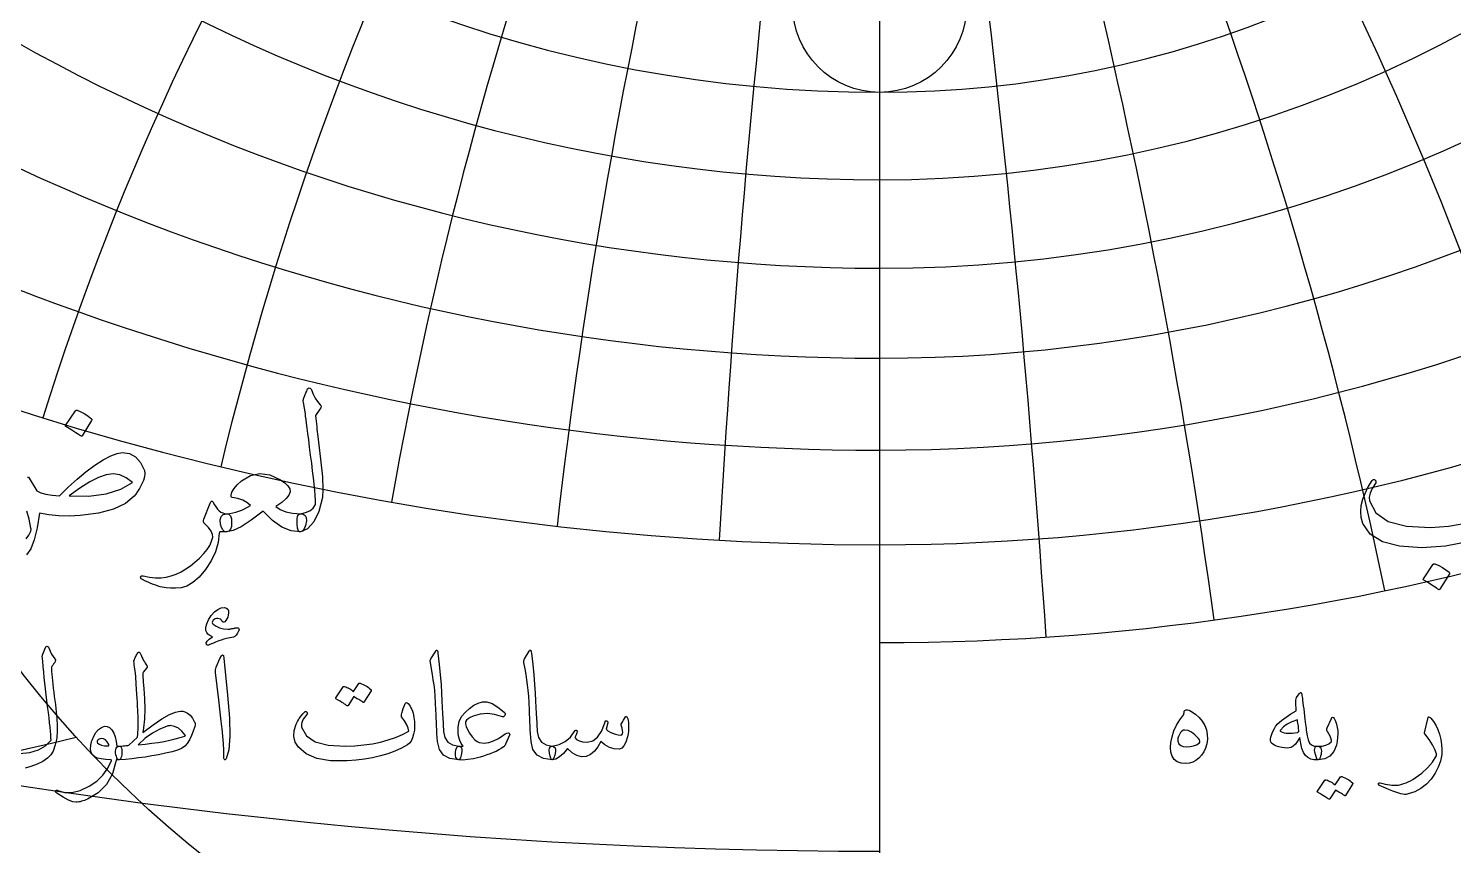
# Model space of a CAD drawing. Header units: millimetres. Extents: x -68 to 68, y -68 to 70.
# Drawn here: x -22.48 to 15.16, y -22.19 to -0.61 of the extents above; entities that cross this region are included whole.
import ezdxf

# ---------------------------------------------------------------- set-up
doc = ezdxf.new("R2010")
doc.units = ezdxf.units.MM
for name, color, linetype in [('CUT_INNER', 6, 'Continuous'), ('CUT_OUTER', 1, 'Continuous'), ('ENGRAVE', 7, 'Continuous'), ('ENGRAVE_FINE', 8, 'Continuous'), ('TEXT', 5, 'Continuous')]:
    doc.layers.add(name, color=color, linetype=linetype)

msp = doc.modelspace()

# ---------------------------------------------------------------- linework, layer by layer
at = {"layer": 'CUT_INNER'}
msp.add_circle((0, 0), 2.3, dxfattribs=at)
at = {"layer": 'CUT_OUTER'}
msp.add_arc((-0.0002, -0.0002), 68.4749, 142.031029, 87.802838, dxfattribs=at)
at = {"layer": 'ENGRAVE'}
msp.add_lwpolyline([(0, -67), (0, 67)], dxfattribs=at)
msp.add_lwpolyline([(0, -67), (0, 67)], dxfattribs=at)
for radius in [67, 43.8575, 28.7086]:
    msp.add_circle((0, 0), radius, dxfattribs=at)
for centre, radius, start, end in [((0, 32.6181), 34.9165, 104.43657, 270), ((0, 30.2941), 37.2405, 270, 75.49449), ((0, 27.8775), 32.4871, 270, 90), ((0, 35.6769), 40.2865, 146.34303, 270), ((0, 33.3206), 42.6428, 270, 33.30323), ((0, 25.9305), 28.229, 270, 90), ((0, 39.5644), 46.5108, 168.07606, 270), ((0, 37.1618), 48.9134, 270, 11.35041), ((0, 44.5917), 53.9139, 184.84521, 270), ((0, 42.1277), 56.3778, 270, 354.39186), ((0, 51.2505), 63.0021, 199.041634, 270), ((0, 48.7087), 65.544, 270, 340.040965), ((0, 60.3647), 74.6148, 211.615649, 270), ((-44.8368, 77.6595), 99.8239, 259.026824, 283.6824)]:
    msp.add_arc(centre, radius, start, end, dxfattribs=at)
at = {"layer": 'ENGRAVE_FINE'}
for centre, radius, start, end in [((9.5588, -31.8643), 55.0471, 100, 149.49907), ((9.5588, -31.8643), 55.0471, 100, 149.49907), ((19.7311, -31.8643), 57.69, 110, 154.365482), ((19.7311, -31.8643), 57.69, 110, 154.365482), ((31.2986, -31.8643), 62.5973, 120, 158.750453), ((31.2986, -31.8643), 62.5973, 120, 158.750453), ((45.4883, -31.8643), 70.7672, 130, 162.768996), ((45.4883, -31.8643), 70.7672, 130, 162.768996), ((64.606, -31.8643), 84.3371, 140, 166.510928), ((64.606, -31.8643), 84.3371, 140, 166.510928), ((93.8959, -31.8643), 108.4217, 150, 170.048526), ((93.8959, -31.8643), 108.4217, 150, 170.048526), ((148.9431, -31.8643), 158.5019, 160, 173.441977), ((148.9431, -31.8643), 158.5019, 160, 173.441977), ((307.4449, -31.8643), 312.1878, 170, 176.743407), ((307.4449, -31.8643), 312.1878, 170, 176.743407), ((-334.6968, -39.4895), 339.86, 3.846969, 10), ((-162.1453, -39.4895), 172.5515, 7.744385, 20), ((-102.2188, -39.4895), 118.0321, 11.745134, 30), ((-70.3326, -39.4895), 91.8127, 15.907198, 40), ((-49.5204, -39.4895), 77.04, 20.296793, 50), ((-34.0729, -39.4895), 68.1459, 24.992282, 60), ((-21.4801, -39.4895), 62.8036, 30.089288, 70), ((-10.4061, -39.4895), 59.9265, 35.707517, 80), ((-10.4061, -39.4895), 59.9265, 35.707517, 80), ((-21.4801, -39.4895), 62.8036, 30.089288, 70), ((-34.0729, -39.4895), 68.1459, 24.992282, 60), ((-49.5204, -39.4895), 77.04, 20.296793, 50), ((-70.3326, -39.4895), 91.8127, 15.907198, 40), ((-102.2188, -39.4895), 118.0321, 11.745134, 30), ((-162.1453, -39.4895), 172.5515, 7.744385, 20), ((-334.6968, -39.4895), 339.86, 3.846969, 10), ((0, 90.5061), 115.8272, 270, 305.26668), ((0, 127.2794), 149.6259, 243.541053, 270)]:
    msp.add_arc(centre, radius, start, end, dxfattribs=at)
at = {"layer": 'TEXT'}
for points in [[(-15.2173, -10.396), (-15.1813, -10.3092), (-15.1534, -10.2403), (-15.1334, -10.1894), (-15.1215, -10.1565), (-15.1121, -10.1355), (-15.1002, -10.1205), (-15.0855, -10.1116), (-15.0682, -10.1086), (-15.0486, -10.1119), (-15.0323, -10.1219), (-15.0193, -10.1385), (-15.0097, -10.1618), (-14.9654, -10.2759), (-14.9125, -10.3787), (-14.851, -10.4702), (-14.7808, -10.5503), (-14.7612, -10.576), (-14.7555, -10.6049), (-14.7638, -10.6372), (-14.7861, -10.6728), (-14.9032, -10.8378), (-14.8952, -10.9116), (-14.8873, -10.9841), (-14.8793, -11.0553), (-14.8713, -11.1252), (-14.8633, -11.1937), (-14.8553, -11.2609), (-14.8473, -11.3268), (-14.8394, -11.3913), (-14.7658, -11.9888), (-14.7209, -12.4558), (-14.7046, -12.7925), (-14.7169, -12.9987), (-14.8174, -13.373), (-14.9485, -13.6494), (-15.1101, -13.8281), (-15.3024, -13.9089), (-15.3077, -13.9089), (-15.3131, -13.9089), (-15.3184, -13.9089), (-15.3237, -13.9089), (-15.3553, -13.879), (-15.3756, -13.8104), (-15.3846, -13.7033), (-15.3823, -13.5576), (-15.3773, -13.5037), (-15.3623, -13.4645), (-15.3373, -13.4398), (-15.3024, -13.4299), (-15.1674, -13.4029), (-15.0549, -13.354), (-14.9651, -13.2832), (-14.8979, -13.1903), (-14.9024, -13.0789), (-14.9105, -12.9522), (-14.9224, -12.8101), (-14.9378, -12.6528), (-14.9566, -12.4808), (-14.9784, -12.2948), (-15.0032, -12.0949), (-15.031, -11.881), (-15.0566, -11.6707), (-15.0802, -11.4818), (-15.1018, -11.3141), (-15.1215, -11.1678), (-15.1384, -11.0427), (-15.1521, -10.9389), (-15.1624, -10.8564), (-15.1694, -10.7952), (-15.2226, -10.4918), (-15.2242, -10.4619), (-15.2239, -10.4359), (-15.2216, -10.414), (-15.2173, -10.396)], [(-21.2424, -10.71), (-21.2358, -10.7034), (-21.2265, -10.6994), (-21.2145, -10.698), (-21.1998, -10.6994), (-21.0964, -10.7413), (-20.9989, -10.7925), (-20.9074, -10.8531), (-20.8219, -10.9229), (-20.8136, -10.9336), (-20.81, -10.9442), (-20.811, -10.9549), (-20.8166, -10.9655), (-21.0668, -11.37), (-21.0761, -11.3797), (-21.0881, -11.382), (-21.1027, -11.377), (-21.12, -11.3647), (-21.135, -11.3541), (-21.1586, -11.3381), (-21.1909, -11.3168), (-21.2318, -11.2902), (-21.282, -11.2582), (-21.3422, -11.221), (-21.4124, -11.1784), (-21.4926, -11.1305), (-21.5032, -11.1225), (-21.5085, -11.1145), (-21.5085, -11.1066), (-21.5032, -11.0986)], [(-19.7361, -12.6049), (-19.8995, -12.4804), (-20.0701, -12.4053), (-20.2481, -12.3793), (-20.4334, -12.4026), (-20.6343, -12.4735), (-20.8645, -12.5902), (-21.124, -12.7529), (-21.4127, -12.9615), (-20.8868, -12.9631), (-20.4321, -12.9043), (-20.0485, -12.7848), (-19.7361, -12.6049)], [(-15.3024, -13.4299), (-15.2246, -13.4415), (-15.172, -13.4764), (-15.1447, -13.5346), (-15.1427, -13.6161), (-15.1687, -13.7422), (-15.204, -13.833), (-15.2485, -13.8886), (-15.3024, -13.9089), (-15.5476, -13.8866), (-15.7934, -13.7878), (-16.0399, -13.6125), (-16.2871, -13.3607), (-16.5988, -13.6025), (-16.8633, -13.7745), (-17.0805, -13.8766), (-17.2505, -13.9089), (-17.3067, -13.8963), (-17.3529, -13.8583), (-17.3892, -13.7951), (-17.4155, -13.7066), (-17.4231, -13.5895), (-17.3982, -13.5044), (-17.3406, -13.4511), (-17.2505, -13.4299), (-17.1685, -13.4219), (-17.0875, -13.4086), (-17.0075, -13.3899), (-16.9285, -13.366), (-16.8505, -13.3364), (-16.7734, -13.3008), (-16.6974, -13.2592), (-16.6224, -13.2116), (-16.7146, -13.1365), (-16.826, -13.0759), (-16.9567, -13.03), (-17.1068, -12.9987), (-17.1204, -12.9931), (-17.1294, -12.9814), (-17.1337, -12.9638), (-17.1334, -12.9402), (-17.1081, -12.8587), (-17.0535, -12.7685), (-16.9697, -12.6697), (-16.8566, -12.5623), (-16.6208, -12.4209), (-16.3709, -12.3693), (-16.1071, -12.4076), (-15.8294, -12.5357), (-15.7116, -12.6175), (-15.6298, -12.698), (-15.5839, -12.7772), (-15.5739, -12.855), (-15.6031, -12.9389), (-15.675, -13.0307), (-15.7894, -13.1305), (-15.9465, -13.2382), (-15.8343, -13.3221), (-15.6896, -13.382), (-15.5123, -13.4179), (-15.3024, -13.4299)], [(-17.8519, -13.5789), (-17.6869, -13.1531), (-17.6686, -13.1192), (-17.651, -13.1025), (-17.634, -13.1032), (-17.6177, -13.1211), (-17.5732, -13.1957), (-17.5299, -13.2595), (-17.488, -13.3128), (-17.4474, -13.3553), (-17.4028, -13.3879), (-17.3543, -13.4112), (-17.3017, -13.4252), (-17.2452, -13.4299), (-17.1893, -13.4445), (-17.1494, -13.4884), (-17.1254, -13.5616), (-17.1174, -13.6641), (-17.1254, -13.7672), (-17.1494, -13.8424), (-17.1893, -13.8896), (-17.2452, -13.9089), (-17.2881, -13.9109), (-17.3317, -13.9116), (-17.3759, -13.9109), (-17.4208, -13.9089), (-17.4285, -13.9109), (-17.4354, -13.9169), (-17.4418, -13.9269), (-17.4474, -13.9408), (-17.476, -14.1927), (-17.5459, -14.4372), (-17.657, -14.6743), (-17.8094, -14.9042), (-17.9793, -15.1041), (-18.1433, -15.2515), (-18.3014, -15.3463), (-18.4534, -15.3886), (-18.5964, -15.3995), (-18.7275, -15.4005), (-18.8466, -15.3916), (-18.9537, -15.3726), (-19.0061, -15.358), (-19.0622, -15.3407), (-19.1219, -15.3207), (-19.1852, -15.2981), (-19.2519, -15.2721), (-19.3216, -15.2422), (-19.3943, -15.2083), (-19.47, -15.1703), (-19.489, -15.1617), (-19.5033, -15.1517), (-19.5129, -15.1404), (-19.5179, -15.1278), (-19.5212, -15.1108), (-19.5206, -15.0972), (-19.5159, -15.0868), (-19.5073, -15.0799), (-19.4959, -15.0735), (-19.4833, -15.0705), (-19.4693, -15.0709), (-19.454, -15.0745), (-19.2864, -15.1085), (-19.1294, -15.1251), (-18.983, -15.1244), (-18.8473, -15.1065), (-18.713, -15.071), (-18.5818, -15.0233), (-18.4536, -14.9633), (-18.3283, -14.8909), (-18.2057, -14.8066), (-18.0855, -14.7106), (-17.9675, -14.603), (-17.8519, -14.4837), (-17.7651, -14.375), (-17.6962, -14.2668), (-17.6454, -14.1594), (-17.6124, -14.0526), (-17.6221, -13.9781), (-17.6617, -13.8929), (-17.7312, -13.7971), (-17.8306, -13.6907), (-17.8479, -13.6677), (-17.8573, -13.6414), (-17.8586, -13.6118), (-17.8519, -13.5789)], [(14.6211, -14.7658), (14.6278, -14.7592), (14.6371, -14.7552), (14.6491, -14.7539), (14.6637, -14.7552), (14.7672, -14.7971), (14.8646, -14.8483), (14.9561, -14.9089), (15.0416, -14.9787), (15.0499, -14.9894), (15.0536, -15), (15.0526, -15.0107), (15.0469, -15.0213), (14.7968, -15.4258), (14.7875, -15.4355), (14.7755, -15.4378), (14.7608, -15.4328), (14.7435, -15.4205), (14.7286, -15.4099), (14.705, -15.3939), (14.6727, -15.3726), (14.6318, -15.346), (14.5815, -15.3141), (14.5213, -15.2768), (14.4511, -15.2342), (14.371, -15.1863), (14.3603, -15.1783), (14.355, -15.1703), (14.355, -15.1624), (14.3603, -15.1544)], [(-17.0642, -16.6899), (-17.1162, -16.6997), (-17.1645, -16.7089), (-17.209, -16.7176), (-17.2498, -16.7259), (-17.2866, -16.7339), (-17.3192, -16.7418), (-17.3475, -16.7498), (-17.3716, -16.7578), (-17.396, -16.7669), (-17.4255, -16.7783), (-17.4599, -16.7919), (-17.4993, -16.8077), (-17.5437, -16.826), (-17.5931, -16.8471), (-17.6475, -16.8709), (-17.7069, -16.8975), (-17.7311, -16.9055), (-17.7518, -16.9055), (-17.769, -16.8975), (-17.7827, -16.8816), (-17.791, -16.8424), (-17.7678, -16.7967), (-17.7131, -16.7446), (-17.6271, -16.6859), (-17.6929, -16.6485), (-17.7428, -16.6081), (-17.7768, -16.5647), (-17.7947, -16.5183), (-17.7982, -16.4307), (-17.7768, -16.3357), (-17.7303, -16.2331), (-17.659, -16.1231), (-17.5739, -16.0245), (-17.4863, -15.9564), (-17.3963, -15.9187), (-17.3037, -15.9115), (-17.2521, -15.9245), (-17.2169, -15.9514), (-17.1982, -15.9923), (-17.1959, -16.0472), (-17.2049, -16.1066), (-17.2199, -16.161), (-17.2408, -16.2104), (-17.2678, -16.2548), (-17.2947, -16.286), (-17.3197, -16.2997), (-17.3426, -16.296), (-17.3636, -16.2748), (-17.3875, -16.2431), (-17.4155, -16.2199), (-17.4474, -16.2052), (-17.4833, -16.1989), (-17.521, -16.1989), (-17.5542, -16.2069), (-17.5829, -16.2229), (-17.6071, -16.2468), (-17.6248, -16.2758), (-17.6301, -16.3027), (-17.6228, -16.3277), (-17.6031, -16.3506), (-17.5293, -16.4053), (-17.4394, -16.4454), (-17.3336, -16.4711), (-17.2119, -16.4824), (-17.2013, -16.482), (-17.1894, -16.4809), (-17.1763, -16.479), (-17.162, -16.4764), (-17.1464, -16.4733), (-17.1296, -16.4699), (-17.1115, -16.4663), (-17.0921, -16.4624), (-17.0712, -16.4585), (-17.0522, -16.4549), (-17.0353, -16.4515), (-17.0203, -16.4484), (-17.0071, -16.4458), (-16.9953, -16.4439), (-16.9851, -16.4428), (-16.9764, -16.4424), (-16.9599, -16.4442), (-16.9464, -16.4494), (-16.936, -16.4582), (-16.9285, -16.4704), (-16.9237, -16.4821), (-16.9215, -16.4933), (-16.9217, -16.5041), (-16.9245, -16.5143), (-16.9631, -16.5866), (-16.9993, -16.64), (-17.033, -16.6745), (-17.0642, -16.6899)], [(-19.5951, -17.1051), (-19.5856, -17.0949), (-19.5771, -17.0881), (-19.5696, -17.0849), (-19.5631, -17.0851), (-19.5554, -17.0886), (-19.5482, -17.0951), (-19.5414, -17.1046), (-19.5352, -17.1171), (-19.5099, -17.171), (-19.4858, -17.2209), (-19.463, -17.2668), (-19.4414, -17.3087), (-19.4208, -17.3461), (-19.401, -17.3785), (-19.3819, -17.406), (-19.3635, -17.4284), (-19.3501, -17.4469), (-19.3456, -17.4664), (-19.3501, -17.4868), (-19.3635, -17.5083), (-19.4434, -17.6081), (-19.4536, -17.6253), (-19.4604, -17.645), (-19.4636, -17.6672), (-19.4633, -17.6919), (-19.4504, -17.8803), (-19.4394, -18.0462), (-19.4304, -18.1897), (-19.4234, -18.3107), (-19.4182, -18.4095), (-19.4144, -18.4863), (-19.4122, -18.5412), (-19.4115, -18.5741), (-19.4123, -18.6714), (-19.4149, -18.7638), (-19.4193, -18.8511), (-19.4254, -18.9334), (-19.433, -19.0108), (-19.4419, -19.0831), (-19.452, -19.1505), (-19.4633, -19.2128), (-19.1921, -19.0053), (-18.9574, -18.8456), (-18.759, -18.7338), (-18.5971, -18.6699), (-18.525, -18.653), (-18.4604, -18.646), (-18.4032, -18.649), (-18.3536, -18.662), (-18.2835, -18.6984), (-18.2169, -18.7558), (-18.1537, -18.8341), (-18.0941, -18.9334), (-18.0849, -18.9571), (-18.0811, -18.9843), (-18.0829, -19.015), (-18.0901, -19.0492), (-18.1298, -19.1719), (-18.1769, -19.2887), (-18.2316, -19.3995), (-18.2937, -19.5043), (-18.3541, -19.5716), (-18.4394, -19.63), (-18.5497, -19.6794), (-18.6849, -19.7198), (-18.8659, -19.7599), (-19.0457, -19.7962), (-19.2242, -19.8287), (-19.4015, -19.8575), (-19.5772, -19.8824), (-19.7513, -19.9029), (-19.9235, -19.9193), (-20.0941, -19.9314), (-20.1133, -19.9259), (-20.131, -19.9094), (-20.1472, -19.882), (-20.1619, -19.8436), (-20.1749, -19.7964), (-20.1819, -19.7508), (-20.1829, -19.7066), (-20.1779, -19.6639), (-20.1667, -19.6268), (-20.149, -19.5991), (-20.1248, -19.5809), (-20.0941, -19.5721), (-20.0533, -19.5699), (-20.0147, -19.5671), (-19.9784, -19.5639), (-19.9444, -19.5601), (-19.9126, -19.5564), (-19.883, -19.5532), (-19.8557, -19.5504), (-19.8306, -19.5482), (-19.6071, -19.3326), (-19.6051, -19.3232), (-19.6031, -19.3111), (-19.6011, -19.2963), (-19.5991, -19.2787), (-19.5971, -19.2584), (-19.5951, -19.2353), (-19.5931, -19.2095), (-19.5911, -19.1809), (-19.5893, -19.1498), (-19.5881, -19.1165), (-19.5873, -19.081), (-19.5871, -19.0432), (-19.5871, -19.0034), (-19.5871, -18.9619), (-19.5871, -18.9186), (-19.5871, -18.8735), (-19.5876, -18.8226), (-19.5891, -18.7618), (-19.5916, -18.6909), (-19.5951, -18.6101), (-19.5996, -18.5197), (-19.6051, -18.4204), (-19.6115, -18.3122), (-19.619, -18.1949), (-19.6362, -17.9347), (-19.652, -17.7288), (-19.6662, -17.5774), (-19.6789, -17.4803), (-19.6891, -17.418), (-19.6959, -17.3706), (-19.6991, -17.3381), (-19.6989, -17.3207), (-19.6868, -17.2877), (-19.6744, -17.2568), (-19.6618, -17.2279), (-19.649, -17.2009), (-19.6359, -17.1755), (-19.6225, -17.151), (-19.6089, -17.1276), (-19.5951, -17.1051)], [(-17.4275, -17.2568), (-17.3893, -17.1829), (-17.3586, -17.157), (-17.3354, -17.179), (-17.3197, -17.2488), (-17.2279, -18.2268), (-17.1732, -18.8271), (-17.161, -19.3067), (-17.1912, -19.6654), (-17.2638, -19.9034), (-17.277, -19.9229), (-17.2887, -19.9334), (-17.299, -19.9349), (-17.3077, -19.9274), (-17.3147, -19.9157), (-17.3197, -19.9005), (-17.3227, -19.8817), (-17.3237, -19.8595), (-17.3237, -19.6866), (-17.3317, -19.5033), (-17.3476, -19.3094), (-17.3716, -19.1051), (-17.3768, -19.0517), (-17.3925, -18.9075), (-17.4187, -18.6724), (-17.4554, -18.3466), (-17.5432, -17.6241), (-17.5452, -17.5856), (-17.5432, -17.5502), (-17.5372, -17.5178), (-17.5273, -17.4883)], [(-11.727, -17.0572), (-11.7192, -17.0452), (-11.712, -17.0372), (-11.7053, -17.0332), (-11.699, -17.0332), (-11.6896, -17.0385), (-11.6811, -17.0542), (-11.6736, -17.0804), (-11.6671, -17.1171), (-11.6342, -17.4152), (-11.6072, -17.6909), (-11.5863, -17.9442), (-11.5713, -18.1749), (-11.5617, -18.3723), (-11.5528, -18.5492), (-11.5447, -18.7056), (-11.5374, -18.8416), (-11.531, -18.9571), (-11.5259, -19.0522), (-11.522, -19.1268), (-11.5194, -19.1809), (-11.484, -19.3431), (-11.4056, -19.4623), (-11.2844, -19.5387), (-11.1202, -19.5721), (-11.0745, -19.5841), (-11.0454, -19.612), (-11.0326, -19.6559), (-11.0364, -19.7158), (-11.0551, -19.8101), (-11.0753, -19.8775), (-11.097, -19.9179), (-11.1202, -19.9314), (-11.3512, -19.901), (-11.5214, -19.8096), (-11.6307, -19.6574), (-11.6791, -19.4444), (-11.6867, -19.3425), (-11.6935, -19.2403), (-11.6997, -19.1379), (-11.705, -19.0352), (-11.7099, -18.9323), (-11.7145, -18.8291), (-11.7189, -18.7257), (-11.723, -18.622), (-11.7305, -18.4243), (-11.7409, -18.2463), (-11.7544, -18.088), (-11.7709, -17.9494), (-11.7903, -17.8163), (-11.8128, -17.6745), (-11.8383, -17.5239), (-11.8667, -17.3646), (-11.8704, -17.3359), (-11.8697, -17.3097), (-11.8644, -17.286), (-11.8547, -17.2648)], [(-9.256, -17.0572), (-9.2482, -17.0452), (-9.241, -17.0372), (-9.2343, -17.0332), (-9.228, -17.0332), (-9.2185, -17.0385), (-9.2101, -17.0542), (-9.2026, -17.0804), (-9.1961, -17.1171), (-9.1632, -17.4152), (-9.1362, -17.6909), (-9.1153, -17.9442), (-9.1003, -18.1749), (-9.0907, -18.3723), (-9.0818, -18.5492), (-9.0737, -18.7056), (-9.0664, -18.8416), (-9.06, -18.9571), (-9.0549, -19.0522), (-9.051, -19.1268), (-9.0484, -19.1809), (-9.013, -19.3431), (-8.9346, -19.4623), (-8.8134, -19.5387), (-8.6492, -19.5721), (-8.6035, -19.5841), (-8.5743, -19.612), (-8.5616, -19.6559), (-8.5654, -19.7158), (-8.5841, -19.8101), (-8.6043, -19.8775), (-8.626, -19.9179), (-8.6492, -19.9314), (-8.8802, -19.901), (-9.0504, -19.8096), (-9.1597, -19.6574), (-9.2081, -19.4444), (-9.2157, -19.3425), (-9.2225, -19.2403), (-9.2286, -19.1379), (-9.234, -19.0352), (-9.2389, -18.9323), (-9.2435, -18.8291), (-9.2479, -18.7257), (-9.252, -18.622), (-9.2595, -18.4243), (-9.2699, -18.2463), (-9.2834, -18.088), (-9.2999, -17.9494), (-9.3193, -17.8163), (-9.3418, -17.6745), (-9.3672, -17.5239), (-9.3957, -17.3646), (-9.3994, -17.3359), (-9.3987, -17.3097), (-9.3934, -17.286), (-9.3837, -17.2648)], [(-13.7549, -17.9155), (-13.7499, -17.9105), (-13.7429, -17.9075), (-13.7339, -17.9065), (-13.7229, -17.9075), (-13.6836, -17.9222), (-13.6456, -17.9384), (-13.6088, -17.9561), (-13.5732, -17.9753), (-13.5387, -17.9963), (-13.5049, -18.0193), (-13.4718, -18.0442), (-13.4395, -18.0711), (-13.4333, -18.0794), (-13.4305, -18.0881), (-13.4313, -18.0973), (-13.4355, -18.1071), (-13.6271, -18.4105), (-13.6324, -18.4145), (-13.6401, -18.4145), (-13.6503, -18.4105), (-13.6631, -18.4025), (-13.6718, -18.3951), (-13.686, -18.385), (-13.7057, -18.3722), (-13.7309, -18.3566), (-13.7619, -18.338), (-13.7988, -18.3162), (-13.8417, -18.2911), (-13.8906, -18.2628), (-14.0423, -18.4983), (-14.0493, -18.5055), (-14.0583, -18.5073), (-14.0692, -18.5035), (-14.0822, -18.4943), (-14.0934, -18.4863), (-14.1112, -18.4743), (-14.1354, -18.4584), (-14.166, -18.4384), (-14.2037, -18.4145), (-14.2489, -18.3865), (-14.3015, -18.3546), (-14.3617, -18.3186), (-14.3679, -18.3127), (-14.3706, -18.3067), (-14.3699, -18.3007), (-14.3656, -18.2947), (-14.17, -18.0033), (-14.1651, -17.9983), (-14.1581, -17.9953), (-14.1491, -17.9943), (-14.1381, -17.9953), (-14.1047, -18.0062), (-14.0722, -18.0188), (-14.0408, -18.0331), (-14.0104, -18.0492), (-13.9809, -18.0668), (-13.9525, -18.0856), (-13.925, -18.1057), (-13.8986, -18.127)], [(-12.4535, -18.4464), (-12.4267, -18.4801), (-12.4021, -18.5172), (-12.3798, -18.5579), (-12.3597, -18.6021), (-12.3419, -18.6495), (-12.3263, -18.6999), (-12.3129, -18.7533), (-12.3018, -18.8097), (-12.2873, -18.9229), (-12.2839, -19.0352), (-12.2913, -19.1465), (-12.3098, -19.2568), (-12.3377, -19.3551), (-12.3737, -19.4344), (-12.4176, -19.4948), (-12.4695, -19.5362), (-12.6341, -19.6233), (-12.8088, -19.7009), (-12.9934, -19.769), (-13.188, -19.8276), (-13.3926, -19.8763), (-13.6072, -19.9144), (-13.8317, -19.9421), (-14.0663, -19.9593), (-14.5059, -19.9548), (-14.8666, -19.8935), (-15.1486, -19.7752), (-15.3517, -19.6001), (-15.435, -19.4631), (-15.4734, -19.3156), (-15.4669, -19.1577), (-15.4155, -18.9893), (-15.3982, -18.953), (-15.3781, -18.9159), (-15.3553, -18.8781), (-15.3297, -18.8396), (-15.3014, -18.8003), (-15.2703, -18.7603), (-15.2365, -18.7195), (-15.2, -18.6779), (-15.1877, -18.6662), (-15.175, -18.659), (-15.1618, -18.6562), (-15.1481, -18.658), (-15.1388, -18.6615), (-15.1311, -18.6679), (-15.1249, -18.6774), (-15.1201, -18.6899), (-15.1179, -18.7016), (-15.1191, -18.7129), (-15.1239, -18.7236), (-15.1321, -18.7338), (-15.1663, -18.7745), (-15.197, -18.8166), (-15.2242, -18.8603), (-15.2479, -18.9055), (-15.2641, -18.9486), (-15.2728, -18.9903), (-15.2741, -19.0305), (-15.2678, -19.0691), (-15.1431, -19.2949), (-14.9085, -19.4534), (-14.5642, -19.5444), (-14.1102, -19.5681), (-13.8605, -19.5585), (-13.6226, -19.5377), (-13.3965, -19.5056), (-13.182, -19.4623), (-12.9791, -19.4078), (-12.7873, -19.3421), (-12.6068, -19.2651), (-12.4375, -19.1769), (-12.454, -19.0946), (-12.4914, -19.0033), (-12.5498, -18.903), (-12.6292, -18.7937), (-12.6316, -18.7832), (-12.6311, -18.7638), (-12.6277, -18.7353), (-12.6212, -18.6979), (-12.6194, -18.6941), (-12.6182, -18.6909), (-12.6174, -18.6882), (-12.6172, -18.6859), (-12.6042, -18.635), (-12.5852, -18.5781), (-12.5603, -18.5153), (-12.5294, -18.4464), (-12.5156, -18.4254), (-12.4984, -18.4184), (-12.4777, -18.4254), (-12.4535, -18.4464)], [(-9.7749, -19.2807), (-9.8827, -19.5202), (-9.8964, -19.5439), (-9.9096, -19.5631), (-9.9224, -19.5779), (-9.9346, -19.5881), (-9.9967, -19.6306), (-10.0633, -19.6704), (-10.1344, -19.7075), (-10.21, -19.7418), (-10.2899, -19.7738), (-10.3737, -19.8041), (-10.4615, -19.8327), (-10.5533, -19.8595), (-10.725, -19.9015), (-10.8767, -19.9274), (-11.0084, -19.9374), (-11.1202, -19.9314), (-11.1629, -19.9119), (-11.1911, -19.8735), (-11.2048, -19.8161), (-11.204, -19.7398), (-11.1938, -19.6709), (-11.1791, -19.62), (-11.1599, -19.5871), (-11.1362, -19.5721), (-11.1322, -19.5721), (-11.1282, -19.5721), (-11.1242, -19.5721), (-11.1202, -19.5721), (-11.0905, -19.5751), (-11.0613, -19.5761), (-11.0326, -19.5751), (-11.0044, -19.5721), (-11.0528, -19.5005), (-11.0903, -19.4214), (-11.1167, -19.3348), (-11.1322, -19.2408), (-11.1344, -19.0724), (-11.1052, -18.9224), (-11.0446, -18.7909), (-10.9525, -18.6779), (-10.834, -18.5724), (-10.718, -18.4913), (-10.6045, -18.4347), (-10.4935, -18.4025), (-10.3737, -18.4027), (-10.238, -18.4474), (-10.0863, -18.5365), (-9.9186, -18.6699), (-9.8997, -18.6906), (-9.8907, -18.7129), (-9.8917, -18.7366), (-9.9027, -18.7618), (-9.9184, -18.7812), (-9.9376, -18.7917), (-9.9603, -18.7932), (-9.9865, -18.7857), (-10.1744, -18.7313), (-10.3627, -18.7119), (-10.5516, -18.7273), (-10.741, -18.7777), (-10.8161, -18.8094), (-10.8737, -18.8446), (-10.9139, -18.8833), (-10.9366, -18.9254), (-10.9421, -18.9788), (-10.9266, -19.0472), (-10.8902, -19.1305), (-10.8328, -19.2288), (-10.7629, -19.3281), (-10.6971, -19.4025), (-10.6352, -19.4519), (-10.5773, -19.4763), (-10.4513, -19.4888), (-10.3248, -19.4743), (-10.1978, -19.4329), (-10.0703, -19.3645), (-9.9546, -19.2847), (-9.8947, -19.2468), (-9.8468, -19.2248), (-9.8108, -19.2188), (-9.7869, -19.2288), (-9.7772, -19.241), (-9.7719, -19.2538), (-9.7712, -19.267), (-9.7749, -19.2807)], [(11.0883, -18.1789), (11.1117, -18.154), (11.1302, -18.151), (11.1437, -18.17), (11.1521, -18.2109), (11.1549, -18.2356), (11.1591, -18.2697), (11.1649, -18.3134), (11.1721, -18.3666), (11.1806, -18.4297), (11.1901, -18.5033), (11.2005, -18.5874), (11.212, -18.6819), (11.2234, -18.7749), (11.2335, -18.8581), (11.2423, -18.9315), (11.2499, -18.9953), (11.2563, -19.049), (11.2614, -19.0926), (11.2653, -19.1259), (11.2679, -19.149), (11.2884, -19.2944), (11.3178, -19.4075), (11.3562, -19.488), (11.4036, -19.5362), (11.4371, -19.5549), (11.4775, -19.5671), (11.5249, -19.5729), (11.5793, -19.5721), (11.6115, -19.5774), (11.6362, -19.5931), (11.6534, -19.6193), (11.6631, -19.6559), (11.6666, -19.7001), (11.6651, -19.7448), (11.6586, -19.7899), (11.6471, -19.8356), (11.6324, -19.8745), (11.6162, -19.9034), (11.5985, -19.9224), (11.5793, -19.9314), (11.4747, -19.9304), (11.3847, -19.9114), (11.3091, -19.8745), (11.2479, -19.8196), (11.1965, -19.739), (11.1541, -19.633), (11.1207, -19.5015), (11.0963, -19.3446), (11.0399, -19.4401), (10.9825, -19.5152), (10.9241, -19.5699), (10.8647, -19.6041), (10.8166, -19.6163), (10.7599, -19.621), (10.6948, -19.6183), (10.6212, -19.608), (10.5436, -19.5906), (10.4785, -19.5701), (10.4259, -19.5467), (10.3857, -19.5202), (10.3533, -19.4875), (10.3318, -19.4534), (10.3213, -19.4177), (10.3218, -19.3805), (10.331, -19.3341), (10.3468, -19.2827), (10.369, -19.2263), (10.3977, -19.1649), (10.4296, -19.1033), (10.4575, -19.0542), (10.4815, -19.0175), (10.5015, -18.9933), (10.6122, -18.8945), (10.733, -18.8017), (10.8637, -18.7148), (11.0044, -18.634), (10.9992, -18.5574), (10.9955, -18.4913), (10.9932, -18.4357), (10.9925, -18.3905), (10.9947, -18.3526), (11.0014, -18.3186), (11.0127, -18.2887), (11.0284, -18.2628)], [(-6.7131, -18.7937), (-6.7044, -18.7877), (-6.6941, -18.7897), (-6.6824, -18.7997), (-6.6692, -18.8176), (-6.655, -18.8481), (-6.6442, -18.8915), (-6.637, -18.9479), (-6.6333, -19.0172), (-6.632, -19.0961), (-6.6363, -19.1729), (-6.646, -19.2478), (-6.6612, -19.3206), (-6.7056, -19.4623), (-6.755, -19.5641), (-6.8094, -19.626), (-6.8688, -19.648), (-7.0093, -19.6397), (-7.1392, -19.6031), (-7.2588, -19.5379), (-7.3678, -19.4444), (-7.4426, -19.5918), (-7.5315, -19.7068), (-7.6342, -19.7894), (-7.751, -19.8396), (-7.8735, -19.8506), (-7.9975, -19.8196), (-8.123, -19.7468), (-8.25, -19.632), (-8.3528, -19.763), (-8.4536, -19.8565), (-8.5524, -19.9127), (-8.6492, -19.9314), (-8.6687, -19.9204), (-8.6871, -19.8875), (-8.7046, -19.8326), (-8.721, -19.7557), (-8.727, -19.6799), (-8.7171, -19.624), (-8.6911, -19.5881), (-8.6492, -19.5721), (-8.4651, -19.5305), (-8.3039, -19.4494), (-8.1657, -19.3289), (-8.0504, -19.1689), (-8.0442, -19.1602), (-8.0374, -19.154), (-8.0302, -19.1502), (-8.0225, -19.149), (-8.013, -19.15), (-8.0045, -19.153), (-7.997, -19.158), (-7.9905, -19.1649), (-7.9868, -19.1864), (-7.9955, -19.2228), (-8.0167, -19.2742), (-8.0504, -19.3406), (-8.0062, -19.3917), (-7.9376, -19.4294), (-7.8446, -19.4536), (-7.7271, -19.4643), (-7.5806, -19.4336), (-7.4526, -19.3336), (-7.3431, -19.1642), (-7.252, -18.9254), (-7.2475, -18.9132), (-7.242, -18.9045), (-7.2355, -18.8992), (-7.2281, -18.8975), (-7.2168, -18.8985), (-7.2071, -18.9015), (-7.1989, -18.9065), (-7.1921, -18.9134), (-7.1871, -18.9234), (-7.1842, -18.9334), (-7.1832, -18.9434), (-7.1842, -18.9534), (-7.2241, -19.121), (-7.1774, -19.1624), (-7.1213, -19.1989), (-7.0557, -19.2303), (-6.9806, -19.2568), (-6.9075, -19.274), (-6.8518, -19.2777), (-6.8137, -19.268), (-6.7929, -19.2448), (-6.7862, -19.2094), (-6.7899, -19.159), (-6.8042, -19.0936), (-6.8289, -19.0132), (-6.8246, -18.9905), (-6.8039, -18.9464), (-6.7667, -18.8808), (-6.7131, -18.7937)], [(8.0584, -18.63), (8.0926, -18.6143), (8.1312, -18.6111), (8.1744, -18.6203), (8.2221, -18.642), (8.3406, -18.7213), (8.4406, -18.8117), (8.5222, -18.9129), (8.5853, -19.0252), (8.629, -19.1422), (8.6522, -19.2617), (8.6549, -19.3837), (8.6372, -19.5082), (8.605, -19.6218), (8.5604, -19.7228), (8.5032, -19.8114), (8.4336, -19.8875), (8.355, -19.9486), (8.271, -19.9923), (8.1814, -20.0185), (8.0863, -20.0272), (7.9621, -20.0182), (7.8608, -19.9833), (7.7824, -19.9224), (7.7271, -19.8356), (7.6939, -19.73), (7.6821, -19.609), (7.6919, -19.4726), (7.7231, -19.3206), (7.7737, -19.1629), (7.8418, -19.0132), (7.9274, -18.8715), (8.0304, -18.7378), (8.0339, -18.7316), (8.0364, -18.7208), (8.0379, -18.7056), (8.0384, -18.6859), (8.0397, -18.6645), (8.0434, -18.648), (8.0497, -18.6365), (8.0584, -18.63)], [(11.8188, -19.0891), (11.9306, -18.8416), (11.947, -18.8144), (11.9645, -18.8047), (11.983, -18.8124), (12.0024, -18.8376), (12.0383, -18.9131), (12.0663, -18.9918), (12.0862, -19.0737), (12.0982, -19.159), (12.102, -19.2479), (12.0972, -19.3411), (12.084, -19.4385), (12.0623, -19.5402), (11.9962, -19.7113), (11.8936, -19.8336), (11.7547, -19.9069), (11.5793, -19.9314), (11.5591, -19.9187), (11.5384, -19.8805), (11.5171, -19.8169), (11.4954, -19.7278), (11.4892, -19.6801), (11.4905, -19.641), (11.4992, -19.6103), (11.5154, -19.5881), (11.5284, -19.5796), (11.5433, -19.5741), (11.5603, -19.5716), (11.5793, -19.5721), (11.6898, -19.5686), (11.7859, -19.5462), (11.8674, -19.5048), (11.9346, -19.4444), (11.9376, -19.4396), (11.9385, -19.4334), (11.9376, -19.4257), (11.9346, -19.4164), (11.9188, -19.36), (11.8956, -19.3027), (11.8649, -19.2443), (11.8268, -19.1849), (11.8143, -19.1624), (11.8088, -19.139), (11.8103, -19.1145), (11.8188, -19.0891)], [(14.4854, -18.8176), (14.4876, -18.8104), (14.4904, -18.8047), (14.4936, -18.8004), (14.4974, -18.7977), (14.5086, -18.7967), (14.5223, -18.8017), (14.5385, -18.8127), (14.5573, -18.8296), (14.6301, -18.9162), (14.693, -19.0162), (14.7459, -19.1298), (14.7888, -19.2568), (14.8222, -19.3935), (14.8427, -19.5282), (14.8502, -19.6609), (14.8447, -19.7917), (14.8092, -19.9638), (14.7509, -20.129), (14.6695, -20.2872), (14.5652, -20.4384), (14.4405, -20.5753), (14.2978, -20.6869), (14.1371, -20.7729), (13.9585, -20.8336), (13.9106, -20.8438), (13.8627, -20.8465), (13.8148, -20.8418), (13.7669, -20.8296), (13.6565, -20.791), (13.5568, -20.7552), (13.4678, -20.7222), (13.3896, -20.6919), (13.3224, -20.6643), (13.2664, -20.6395), (13.2216, -20.6174), (13.188, -20.598), (13.181, -20.5921), (13.176, -20.5861), (13.1731, -20.5801), (13.1721, -20.5741), (13.1728, -20.5664), (13.1751, -20.5591), (13.1788, -20.5524), (13.184, -20.5461), (13.1908, -20.5414), (13.199, -20.5392), (13.2087, -20.5394), (13.22, -20.5422), (13.2883, -20.5605), (13.3537, -20.5756), (13.4161, -20.5874), (13.4754, -20.596), (13.5323, -20.6014), (13.5872, -20.6035), (13.6401, -20.6024), (13.691, -20.598), (13.7418, -20.5899), (13.7943, -20.5776), (13.8486, -20.561), (13.9046, -20.5402), (13.9623, -20.5148), (14.0218, -20.4848), (14.0831, -20.45), (14.1461, -20.4104), (14.323, -20.2832), (14.4744, -20.145), (14.6004, -19.9958), (14.701, -19.8356), (14.7075, -19.8226), (14.7109, -19.8076), (14.7114, -19.7907), (14.709, -19.7717), (14.667, -19.6597), (14.6012, -19.5352), (14.5114, -19.3982), (14.3976, -19.2488), (14.3926, -19.2393), (14.3896, -19.2308), (14.3886, -19.2233), (14.3896, -19.2168)], [(-20.1739, -19.9753), (-20.2675, -20.3039), (-20.4244, -20.5791), (-20.6447, -20.8009), (-20.9284, -20.9693), (-20.9681, -20.9864), (-21.0072, -21.0017), (-21.0459, -21.0153), (-21.0841, -21.0272), (-21.1215, -21.037), (-21.1579, -21.0446), (-21.1934, -21.05), (-21.2278, -21.0531), (-21.3136, -21.0409), (-21.4274, -20.9962), (-21.5691, -20.9191), (-21.7387, -20.8096), (-21.757, -20.7939), (-21.7677, -20.7787), (-21.7709, -20.764), (-21.7667, -20.7497), (-21.7572, -20.7388), (-21.7447, -20.7338), (-21.7293, -20.7348), (-21.7108, -20.7418), (-21.5344, -20.7989), (-21.3366, -20.7986), (-21.1173, -20.741), (-20.8765, -20.626), (-20.6799, -20.4925), (-20.5172, -20.3356), (-20.3885, -20.1552), (-20.2937, -19.9514), (-20.2944, -19.9441), (-20.2967, -19.9384), (-20.3004, -19.9341), (-20.3056, -19.9314), (-20.4431, -19.9234), (-20.5601, -19.9074), (-20.6567, -19.8835), (-20.7328, -19.8516), (-20.7917, -19.8022), (-20.8286, -19.7338), (-20.8436, -19.6465), (-20.8366, -19.5402), (-20.8343, -19.5261), (-20.8316, -19.5117), (-20.8283, -19.4971), (-20.8246, -19.4823), (-20.8204, -19.467), (-20.8156, -19.4509), (-20.8104, -19.434), (-20.8046, -19.4164), (-20.7577, -19.3024), (-20.7008, -19.2079), (-20.634, -19.1328), (-20.5571, -19.0771), (-20.4785, -19.0467), (-20.4064, -19.0472), (-20.3408, -19.0786), (-20.2817, -19.141), (-20.23, -19.2278), (-20.1909, -19.3286), (-20.1642, -19.4434), (-20.15, -19.5721), (-20.1421, -19.572), (-20.1345, -19.5716), (-20.1271, -19.571), (-20.12, -19.5701), (-20.1129, -19.5692), (-20.1055, -19.5686), (-20.0979, -19.5683), (-20.0901, -19.5681), (-20.0631, -19.5739), (-20.0422, -19.5911), (-20.0272, -19.6198), (-20.0182, -19.6599), (-20.0145, -19.7041), (-20.0152, -19.7488), (-20.0205, -19.7939), (-20.0302, -19.8396), (-20.0429, -19.8797), (-20.0571, -19.9084), (-20.0729, -19.9257), (-20.0901, -19.9314), (-20.1659, -19.9314), (-20.1664, -19.9386), (-20.1679, -19.9484), (-20.1704, -19.9606), (-20.1739, -19.9753)], [(-18.7368, -19.0292), (-18.757, -19.03), (-18.7777, -19.0322), (-18.7989, -19.036), (-18.8206, -19.0412), (-19.0167, -19.1183), (-19.2099, -19.2258), (-19.4, -19.3638), (-19.5871, -19.5322), (-19.4002, -19.5147), (-19.2228, -19.4943), (-19.0549, -19.4708), (-18.8965, -19.4444), (-18.7475, -19.4147), (-18.6081, -19.3815), (-18.4781, -19.3448), (-18.3576, -19.3047), (-18.3464, -19.2999), (-18.3406, -19.2937), (-18.3404, -19.2859), (-18.3456, -19.2767), (-18.4314, -19.1714), (-18.5252, -19.0951), (-18.627, -19.0477), (-18.7368, -19.0292)], [(8.4376, -19.4883), (8.4543, -19.4673), (8.4566, -19.4404), (8.4444, -19.4075), (8.4177, -19.3685), (8.3251, -19.2677), (8.235, -19.1969), (8.1475, -19.156), (8.0624, -19.145), (8.022, -19.1522), (7.9845, -19.1739), (7.9501, -19.2101), (7.9187, -19.2607), (7.8935, -19.3154), (7.8778, -19.3635), (7.8715, -19.4052), (7.8748, -19.4404), (7.9027, -19.505), (7.9506, -19.5512), (8.0185, -19.5789), (8.1063, -19.5881), (8.2033, -19.5818), (8.2909, -19.5631), (8.369, -19.5319), (8.4376, -19.4883)], [(11.0324, -18.8775), (10.8877, -18.9272), (10.7649, -18.9883), (10.6641, -19.0609), (10.5853, -19.145), (10.58, -19.1565), (10.5803, -19.1669), (10.586, -19.1764), (10.5973, -19.1849), (10.6389, -19.2027), (10.6841, -19.2163), (10.7327, -19.2257), (10.7849, -19.2308), (10.8405, -19.2317), (10.8996, -19.2283), (10.9623, -19.2207), (11.0284, -19.2089), (11.0386, -19.2056), (11.0493, -19.1999), (11.0606, -19.1916), (11.0723, -19.1809), (11.0699, -19.1482), (11.0668, -19.114), (11.0629, -19.0784), (11.0583, -19.0412), (11.053, -19.0025), (11.0468, -18.9623), (11.04, -18.9207), (11.0324, -18.8775)], [(-20.3655, -19.5282), (-20.4074, -19.4551), (-20.4533, -19.4035), (-20.5032, -19.3733), (-20.5571, -19.3645), (-20.5893, -19.373), (-20.618, -19.3865), (-20.6432, -19.405), (-20.6649, -19.4284), (-20.6719, -19.4409), (-20.6729, -19.4544), (-20.6679, -19.4688), (-20.6569, -19.4843), (-20.6158, -19.5205), (-20.5561, -19.5452), (-20.478, -19.5584), (-20.3815, -19.5601), (-20.3715, -19.5581), (-20.3655, -19.5522), (-20.3635, -19.5422), (-20.3655, -19.5282)], [(12.1741, -20.3825), (12.1791, -20.3775), (12.186, -20.3745), (12.195, -20.3735), (12.206, -20.3745), (12.2453, -20.3892), (12.2834, -20.4054), (12.3202, -20.4231), (12.3557, -20.4424), (12.3903, -20.4633), (12.4241, -20.4863), (12.4571, -20.5112), (12.4894, -20.5382), (12.4957, -20.5464), (12.4984, -20.5551), (12.4977, -20.5644), (12.4934, -20.5741), (12.3018, -20.8775), (12.2966, -20.8815), (12.2888, -20.8815), (12.2786, -20.8775), (12.2659, -20.8695), (12.2572, -20.8621), (12.2429, -20.852), (12.2232, -20.8392), (12.198, -20.8236), (12.1671, -20.805), (12.1302, -20.7832), (12.0872, -20.7581), (12.0383, -20.7298), (11.8867, -20.9653), (11.8797, -20.9725), (11.8707, -20.9743), (11.8597, -20.9705), (11.8467, -20.9613), (11.8355, -20.9533), (11.8178, -20.9414), (11.7936, -20.9254), (11.7629, -20.9054), (11.7252, -20.8815), (11.6801, -20.8535), (11.6274, -20.8216), (11.5673, -20.7857), (11.5611, -20.7797), (11.5583, -20.7737), (11.5591, -20.7677), (11.5633, -20.7617), (11.7589, -20.4703), (11.7639, -20.4653), (11.7709, -20.4623), (11.7799, -20.4613), (11.7908, -20.4623), (11.8243, -20.4732), (11.8567, -20.4858), (11.8882, -20.5001), (11.9186, -20.5162), (11.948, -20.5338), (11.9765, -20.5526), (12.0039, -20.5727), (12.0304, -20.5941)]]:
    msp.add_lwpolyline(points, close=True, dxfattribs=at)
for points in [[(-22.5052, -12.4625), (-22.4829, -12.4681), (-22.4613, -12.4931), (-22.2644, -12.8284), (-22.1589, -12.8783), (-22.0235, -12.9162), (-21.8582, -12.9422), (-21.6629, -12.9561), (-21.431, -12.7303), (-21.1985, -12.521), (-20.9653, -12.3284), (-20.7315, -12.1524), (-20.5079, -12.0057), (-20.311, -11.9009), (-20.1406, -11.8381), (-19.9969, -11.8171), (-19.9969, -11.8171), (-19.8113, -11.8444), (-19.6536, -11.9316), (-19.5239, -12.0786), (-19.4221, -12.2855), (-19.4108, -12.3647), (-19.4194, -12.4532), (-19.448, -12.551), (-19.4966, -12.6581), (-19.5525, -12.7612), (-19.6031, -12.847), (-19.6483, -12.9156), (-19.6882, -12.9668), (-19.9211, -13.1584), (-20.2365, -13.3074), (-20.6343, -13.4139), (-21.1147, -13.4778), (-21.4038, -13.4917), (-21.6802, -13.4857), (-21.944, -13.4598), (-22.1952, -13.4139), (-22.2544, -13.8041), (-22.3309, -14.1178), (-22.4247, -14.355), (-22.5358, -14.5157)], [(15.5366, -14.1697), (14.9498, -14.2895), (14.3177, -14.3294), (13.7336, -14.2895), (13.2798, -14.1697), (12.9565, -13.9701), (12.7635, -13.6907), (12.7196, -13.5346), (12.705, -13.3753), (12.7196, -13.2126), (12.7635, -13.0466), (12.8228, -12.8923), (12.8833, -12.7592), (12.9452, -12.6474), (13.0084, -12.557), (13.0084, -12.557), (13.0273, -12.5363), (13.047, -12.5277), (13.0673, -12.531), (13.0882, -12.5463), (13.1042, -12.5663), (13.1095, -12.5889), (13.1042, -12.6142), (13.0882, -12.6421), (13.0071, -12.7679), (12.9552, -12.8843), (12.9325, -12.9914), (12.9392, -13.0892), (13.1059, -13.4106), (13.4302, -13.6348), (13.9122, -13.7619), (14.5519, -13.7918), (15.0266, -13.7569), (15.4821, -13.684)], [(-22.5451, -14.0939), (-22.4783, -14.0004), (-22.424, -13.8929), (-22.4177, -13.878), (-22.4147, -13.8597), (-22.4151, -13.838), (-22.4187, -13.8131), (-22.4656, -13.5749), (-22.5265, -13.366)], [(-22.7208, -19.7637), (-22.4516, -19.7345), (-22.2228, -19.6669), (-22.0344, -19.5609), (-21.8865, -19.4164), (-21.8896, -19.3467), (-21.8949, -19.2652), (-21.9025, -19.1721), (-21.9124, -19.0671), (-21.9247, -18.9502), (-21.9398, -18.8211), (-21.9577, -18.6798), (-21.9783, -18.5262), (-21.9977, -18.3678), (-22.0162, -18.2119), (-22.0337, -18.0584), (-22.0501, -17.9075), (-22.0653, -17.759), (-22.0791, -17.6131), (-22.0913, -17.4696), (-22.102, -17.3286), (-22.118, -17.1929), (-22.1172, -17.1775), (-22.115, -17.163), (-22.1112, -17.1495), (-22.106, -17.137), (-22.0302, -16.9614), (-22.0232, -16.9492), (-22.0142, -16.9404), (-22.0032, -16.9352), (-21.9902, -16.9334), (-21.9773, -16.9357), (-21.9663, -16.9424), (-21.9573, -16.9537), (-21.9503, -16.9694), (-21.9131, -17.0609), (-21.8735, -17.14), (-21.8313, -17.2066), (-21.7867, -17.2608), (-21.7734, -17.2802), (-21.7697, -17.3027), (-21.7754, -17.3282), (-21.7906, -17.3566), (-21.8004, -17.3703), (-21.8096, -17.3835), (-21.8183, -17.3963), (-21.8266, -17.4085), (-21.8343, -17.42), (-21.8415, -17.4304), (-21.8483, -17.4399), (-21.8545, -17.4484), (-21.865, -17.4639), (-21.8725, -17.4823), (-21.877, -17.5038), (-21.8785, -17.5282), (-21.8737, -17.5972), (-21.8675, -17.6725), (-21.8598, -17.7539), (-21.8505, -17.8416), (-21.84, -17.9355), (-21.8286, -18.0357), (-21.8161, -18.1421), (-21.8026, -18.2548), (-21.7875, -18.3672), (-21.7742, -18.4728), (-21.7626, -18.5718), (-21.7527, -18.664), (-21.7444, -18.7497), (-21.7373, -18.8291), (-21.7314, -18.9023), (-21.7268, -18.9693), (-21.7215, -19.1677), (-21.7378, -19.3556), (-21.7754, -19.5329), (-21.8346, -19.6999), (-21.8922, -19.7979), (-21.9813, -19.8885), (-22.1018, -19.9716), (-22.2537, -20.0472), (-22.4184, -20.1098), (-22.5731, -20.1539)]]:
    msp.add_lwpolyline(points, dxfattribs=at)

doc.saveas('drawing.dxf')
